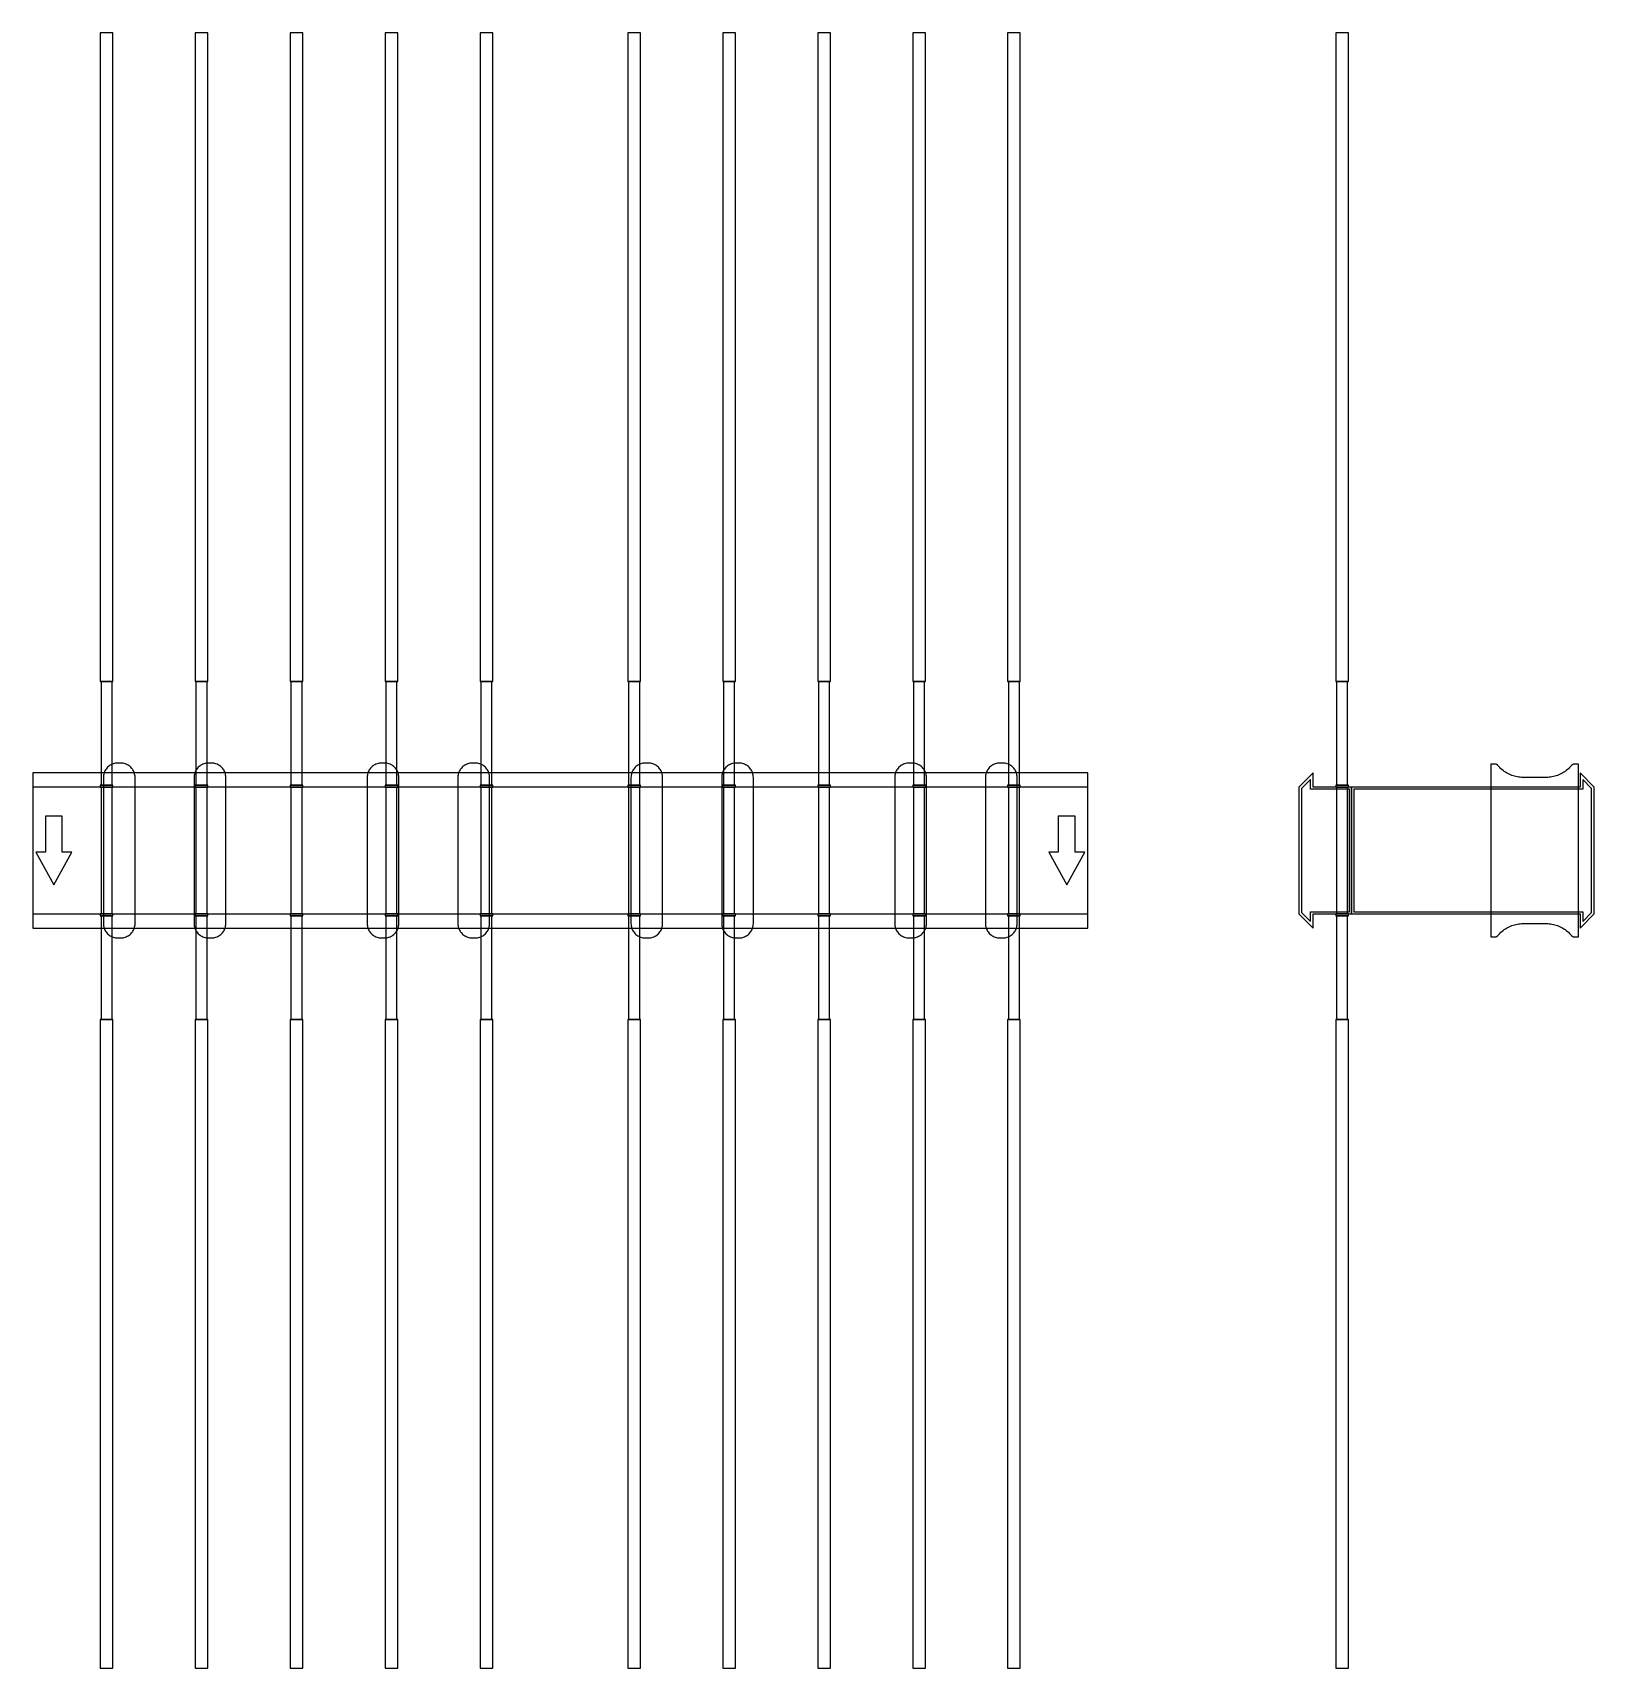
# Model space of a CAD drawing. Extents: x 0 to 1480, y -775 to 775.
import ezdxf

# ---------------------------------------------------------------- set-up
doc = ezdxf.new("R2010")
doc.units = 0
doc.layers.add('Halfen', color=7, linetype='CONTINUOUS')

msp = doc.modelspace()

# ---------------------------------------------------------------- linework, layer by layer
at = {"layer": 'Halfen', "color": 7}
for points in [[(76, 160), (76, 775), (64, 775), (64, 160)], [(166, 160), (166, 775), (154, 775), (154, 160)], [(256, 160), (256, 775), (244, 775), (244, 160)], [(346, 160), (346, 775), (334, 775), (334, 160)], [(436, 160), (436, 775), (424, 775), (424, 160)], [(576, 160), (576, 775), (564, 775), (564, 160)], [(666, 160), (666, 775), (654, 775), (654, 160)], [(756, 160), (756, 775), (744, 775), (744, 160)], [(846, 160), (846, 775), (834, 775), (834, 160)], [(936, 160), (936, 775), (924, 775), (924, 160)], [(1247, 160), (1247, 775), (1235, 775), (1235, 160)], [(75.25, 62), (75.25, 160), (64.75, 160), (64.75, 62)], [(165.25, 62), (165.25, 160), (154.75, 160), (154.75, 62)], [(255.25, 62), (255.25, 160), (244.75, 160), (244.75, 62)], [(345.25, 62), (345.25, 160), (334.75, 160), (334.75, 62)], [(435.25, 62), (435.25, 160), (424.75, 160), (424.75, 62)], [(575.25, 62), (575.25, 160), (564.75, 160), (564.75, 62)], [(665.25, 62), (665.25, 160), (654.75, 160), (654.75, 62)], [(755.25, 62), (755.25, 160), (744.75, 160), (744.75, 62)], [(845.25, 62), (845.25, 160), (834.75, 160), (834.75, 62)], [(935.25, 62), (935.25, 160), (924.75, 160), (924.75, 62)], [(1246.25, 62), (1246.25, 160), (1235.75, 160), (1235.75, 62)], [(97, -69.3), (97, -56.8), (97, 69.3), (96.958, 70.359), (96.834, 71.412), (96.627, 72.452), (96.339, 73.472), (95.972, 74.466), (95.529, 75.429), (95.011, 76.354), (94.422, 77.235), (93.765, 78.068), (93.046, 78.846), (92.268, 79.565), (91.435, 80.222), (90.554, 80.811), (89.629, 81.329), (88.666, 81.772), (87.672, 82.139), (86.652, 82.427), (85.612, 82.634), (84.559, 82.758), (83.5, 82.8), (80.5, 82.8), (79.441, 82.758), (78.388, 82.634), (77.348, 82.427), (76.328, 82.139), (75.334, 81.772), (74.371, 81.329), (73.446, 80.811), (72.565, 80.222), (71.732, 79.565), (70.954, 78.846), (70.235, 78.068), (69.578, 77.235), (68.989, 76.354), (68.471, 75.429), (68.028, 74.466), (67.661, 73.472), (67.373, 72.452), (67.166, 71.412), (67.042, 70.359), (67, 69.3), (67, -56.8), (67, -69.3), (67.042, -70.359), (67.166, -71.412), (67.373, -72.452), (67.661, -73.472), (68.028, -74.466), (68.471, -75.429), (68.989, -76.354), (69.578, -77.235), (70.235, -78.068), (70.954, -78.846), (71.732, -79.565), (72.565, -80.222), (73.446, -80.811), (74.371, -81.329), (75.334, -81.772), (76.328, -82.139), (77.348, -82.427), (78.388, -82.634), (79.441, -82.758), (80.5, -82.8), (83.5, -82.8), (84.559, -82.758), (85.612, -82.634), (86.652, -82.427), (87.672, -82.139), (88.666, -81.772), (89.629, -81.329), (90.554, -80.811), (91.435, -80.222), (92.268, -79.565), (93.046, -78.846), (93.765, -78.068), (94.422, -77.235), (95.011, -76.354), (95.529, -75.429), (95.972, -74.466), (96.339, -73.472), (96.627, -72.452), (96.834, -71.412), (96.958, -70.359), (97, -69.3)], [(183, -69.3), (183, -56.8), (183, 69.3), (182.958, 70.359), (182.834, 71.412), (182.627, 72.452), (182.339, 73.472), (181.972, 74.466), (181.529, 75.429), (181.011, 76.354), (180.422, 77.235), (179.765, 78.068), (179.046, 78.846), (178.268, 79.565), (177.435, 80.222), (176.554, 80.811), (175.629, 81.329), (174.666, 81.772), (173.672, 82.139), (172.652, 82.427), (171.612, 82.634), (170.559, 82.758), (169.5, 82.8), (166.5, 82.8), (165.441, 82.758), (164.388, 82.634), (163.348, 82.427), (162.328, 82.139), (161.334, 81.772), (160.371, 81.329), (159.446, 80.811), (158.565, 80.222), (157.732, 79.565), (156.954, 78.846), (156.235, 78.068), (155.578, 77.235), (154.989, 76.354), (154.471, 75.429), (154.028, 74.466), (153.661, 73.472), (153.373, 72.452), (153.166, 71.412), (153.042, 70.359), (153, 69.3), (153, -56.8), (153, -69.3), (153.042, -70.359), (153.166, -71.412), (153.373, -72.452), (153.661, -73.472), (154.028, -74.466), (154.471, -75.429), (154.989, -76.354), (155.578, -77.235), (156.235, -78.068), (156.954, -78.846), (157.732, -79.565), (158.565, -80.222), (159.446, -80.811), (160.371, -81.329), (161.334, -81.772), (162.328, -82.139), (163.348, -82.427), (164.388, -82.634), (165.441, -82.758), (166.5, -82.8), (169.5, -82.8), (170.559, -82.758), (171.612, -82.634), (172.652, -82.427), (173.672, -82.139), (174.666, -81.772), (175.629, -81.329), (176.554, -80.811), (177.435, -80.222), (178.268, -79.565), (179.046, -78.846), (179.765, -78.068), (180.422, -77.235), (181.011, -76.354), (181.529, -75.429), (181.972, -74.466), (182.339, -73.472), (182.627, -72.452), (182.834, -71.412), (182.958, -70.359), (183, -69.3)], [(347, -69.3), (347, -56.8), (347, 69.3), (346.958, 70.359), (346.834, 71.412), (346.627, 72.452), (346.339, 73.472), (345.972, 74.466), (345.529, 75.429), (345.011, 76.354), (344.422, 77.235), (343.765, 78.068), (343.046, 78.846), (342.268, 79.565), (341.435, 80.222), (340.554, 80.811), (339.629, 81.329), (338.666, 81.772), (337.672, 82.139), (336.652, 82.427), (335.612, 82.634), (334.559, 82.758), (333.5, 82.8), (330.5, 82.8), (329.441, 82.758), (328.388, 82.634), (327.348, 82.427), (326.328, 82.139), (325.334, 81.772), (324.371, 81.329), (323.446, 80.811), (322.565, 80.222), (321.732, 79.565), (320.954, 78.846), (320.235, 78.068), (319.578, 77.235), (318.989, 76.354), (318.471, 75.429), (318.028, 74.466), (317.661, 73.472), (317.373, 72.452), (317.166, 71.412), (317.042, 70.359), (317, 69.3), (317, -56.8), (317, -69.3), (317.042, -70.359), (317.166, -71.412), (317.373, -72.452), (317.661, -73.472), (318.028, -74.466), (318.471, -75.429), (318.989, -76.354), (319.578, -77.235), (320.235, -78.068), (320.954, -78.846), (321.732, -79.565), (322.565, -80.222), (323.446, -80.811), (324.371, -81.329), (325.334, -81.772), (326.328, -82.139), (327.348, -82.427), (328.388, -82.634), (329.441, -82.758), (330.5, -82.8), (333.5, -82.8), (334.559, -82.758), (335.612, -82.634), (336.652, -82.427), (337.672, -82.139), (338.666, -81.772), (339.629, -81.329), (340.554, -80.811), (341.435, -80.222), (342.268, -79.565), (343.046, -78.846), (343.765, -78.068), (344.422, -77.235), (345.011, -76.354), (345.529, -75.429), (345.972, -74.466), (346.339, -73.472), (346.627, -72.452), (346.834, -71.412), (346.958, -70.359), (347, -69.3)], [(433, -69.3), (433, -56.8), (433, 69.3), (432.958, 70.359), (432.834, 71.412), (432.627, 72.452), (432.339, 73.472), (431.972, 74.466), (431.529, 75.429), (431.011, 76.354), (430.422, 77.235), (429.765, 78.068), (429.046, 78.846), (428.268, 79.565), (427.435, 80.222), (426.554, 80.811), (425.629, 81.329), (424.666, 81.772), (423.672, 82.139), (422.652, 82.427), (421.612, 82.634), (420.559, 82.758), (419.5, 82.8), (416.5, 82.8), (415.441, 82.758), (414.388, 82.634), (413.348, 82.427), (412.328, 82.139), (411.334, 81.772), (410.371, 81.329), (409.446, 80.811), (408.565, 80.222), (407.732, 79.565), (406.954, 78.846), (406.235, 78.068), (405.578, 77.235), (404.989, 76.354), (404.471, 75.429), (404.028, 74.466), (403.661, 73.472), (403.373, 72.452), (403.166, 71.412), (403.042, 70.359), (403, 69.3), (403, -56.8), (403, -69.3), (403.042, -70.359), (403.166, -71.412), (403.373, -72.452), (403.661, -73.472), (404.028, -74.466), (404.471, -75.429), (404.989, -76.354), (405.578, -77.235), (406.235, -78.068), (406.954, -78.846), (407.732, -79.565), (408.565, -80.222), (409.446, -80.811), (410.371, -81.329), (411.334, -81.772), (412.328, -82.139), (413.348, -82.427), (414.388, -82.634), (415.441, -82.758), (416.5, -82.8), (419.5, -82.8), (420.559, -82.758), (421.612, -82.634), (422.652, -82.427), (423.672, -82.139), (424.666, -81.772), (425.629, -81.329), (426.554, -80.811), (427.435, -80.222), (428.268, -79.565), (429.046, -78.846), (429.765, -78.068), (430.422, -77.235), (431.011, -76.354), (431.529, -75.429), (431.972, -74.466), (432.339, -73.472), (432.627, -72.452), (432.834, -71.412), (432.958, -70.359), (433, -69.3)], [(597, -69.3), (597, -56.8), (597, 69.3), (596.958, 70.359), (596.834, 71.412), (596.627, 72.452), (596.339, 73.472), (595.972, 74.466), (595.529, 75.429), (595.011, 76.354), (594.422, 77.235), (593.765, 78.068), (593.046, 78.846), (592.268, 79.565), (591.435, 80.222), (590.554, 80.811), (589.629, 81.329), (588.666, 81.772), (587.672, 82.139), (586.652, 82.427), (585.612, 82.634), (584.559, 82.758), (583.5, 82.8), (580.5, 82.8), (579.441, 82.758), (578.388, 82.634), (577.348, 82.427), (576.328, 82.139), (575.334, 81.772), (574.371, 81.329), (573.446, 80.811), (572.565, 80.222), (571.732, 79.565), (570.954, 78.846), (570.235, 78.068), (569.578, 77.235), (568.989, 76.354), (568.471, 75.429), (568.028, 74.466), (567.661, 73.472), (567.373, 72.452), (567.166, 71.412), (567.042, 70.359), (567, 69.3), (567, -56.8), (567, -69.3), (567.042, -70.359), (567.166, -71.412), (567.373, -72.452), (567.661, -73.472), (568.028, -74.466), (568.471, -75.429), (568.989, -76.354), (569.578, -77.235), (570.235, -78.068), (570.954, -78.846), (571.732, -79.565), (572.565, -80.222), (573.446, -80.811), (574.371, -81.329), (575.334, -81.772), (576.328, -82.139), (577.348, -82.427), (578.388, -82.634), (579.441, -82.758), (580.5, -82.8), (583.5, -82.8), (584.559, -82.758), (585.612, -82.634), (586.652, -82.427), (587.672, -82.139), (588.666, -81.772), (589.629, -81.329), (590.554, -80.811), (591.435, -80.222), (592.268, -79.565), (593.046, -78.846), (593.765, -78.068), (594.422, -77.235), (595.011, -76.354), (595.529, -75.429), (595.972, -74.466), (596.339, -73.472), (596.627, -72.452), (596.834, -71.412), (596.958, -70.359), (597, -69.3)], [(683, -69.3), (683, -56.8), (683, 69.3), (682.958, 70.359), (682.834, 71.412), (682.627, 72.452), (682.339, 73.472), (681.972, 74.466), (681.529, 75.429), (681.011, 76.354), (680.422, 77.235), (679.765, 78.068), (679.046, 78.846), (678.268, 79.565), (677.435, 80.222), (676.554, 80.811), (675.629, 81.329), (674.666, 81.772), (673.672, 82.139), (672.652, 82.427), (671.612, 82.634), (670.559, 82.758), (669.5, 82.8), (666.5, 82.8), (665.441, 82.758), (664.388, 82.634), (663.348, 82.427), (662.328, 82.139), (661.334, 81.772), (660.371, 81.329), (659.446, 80.811), (658.565, 80.222), (657.732, 79.565), (656.954, 78.846), (656.235, 78.068), (655.578, 77.235), (654.989, 76.354), (654.471, 75.429), (654.028, 74.466), (653.661, 73.472), (653.373, 72.452), (653.166, 71.412), (653.042, 70.359), (653, 69.3), (653, -56.8), (653, -69.3), (653.042, -70.359), (653.166, -71.412), (653.373, -72.452), (653.661, -73.472), (654.028, -74.466), (654.471, -75.429), (654.989, -76.354), (655.578, -77.235), (656.235, -78.068), (656.954, -78.846), (657.732, -79.565), (658.565, -80.222), (659.446, -80.811), (660.371, -81.329), (661.334, -81.772), (662.328, -82.139), (663.348, -82.427), (664.388, -82.634), (665.441, -82.758), (666.5, -82.8), (669.5, -82.8), (670.559, -82.758), (671.612, -82.634), (672.652, -82.427), (673.672, -82.139), (674.666, -81.772), (675.629, -81.329), (676.554, -80.811), (677.435, -80.222), (678.268, -79.565), (679.046, -78.846), (679.765, -78.068), (680.422, -77.235), (681.011, -76.354), (681.529, -75.429), (681.972, -74.466), (682.339, -73.472), (682.627, -72.452), (682.834, -71.412), (682.958, -70.359), (683, -69.3)], [(847, -69.3), (847, -56.8), (847, 69.3), (846.958, 70.359), (846.834, 71.412), (846.627, 72.452), (846.339, 73.472), (845.972, 74.466), (845.529, 75.429), (845.011, 76.354), (844.422, 77.235), (843.765, 78.068), (843.046, 78.846), (842.268, 79.565), (841.435, 80.222), (840.554, 80.811), (839.629, 81.329), (838.666, 81.772), (837.672, 82.139), (836.652, 82.427), (835.612, 82.634), (834.559, 82.758), (833.5, 82.8), (830.5, 82.8), (829.441, 82.758), (828.388, 82.634), (827.348, 82.427), (826.328, 82.139), (825.334, 81.772), (824.371, 81.329), (823.446, 80.811), (822.565, 80.222), (821.732, 79.565), (820.954, 78.846), (820.235, 78.068), (819.578, 77.235), (818.989, 76.354), (818.471, 75.429), (818.028, 74.466), (817.661, 73.472), (817.373, 72.452), (817.166, 71.412), (817.042, 70.359), (817, 69.3), (817, -56.8), (817, -69.3), (817.042, -70.359), (817.166, -71.412), (817.373, -72.452), (817.661, -73.472), (818.028, -74.466), (818.471, -75.429), (818.989, -76.354), (819.578, -77.235), (820.235, -78.068), (820.954, -78.846), (821.732, -79.565), (822.565, -80.222), (823.446, -80.811), (824.371, -81.329), (825.334, -81.772), (826.328, -82.139), (827.348, -82.427), (828.388, -82.634), (829.441, -82.758), (830.5, -82.8), (833.5, -82.8), (834.559, -82.758), (835.612, -82.634), (836.652, -82.427), (837.672, -82.139), (838.666, -81.772), (839.629, -81.329), (840.554, -80.811), (841.435, -80.222), (842.268, -79.565), (843.046, -78.846), (843.765, -78.068), (844.422, -77.235), (845.011, -76.354), (845.529, -75.429), (845.972, -74.466), (846.339, -73.472), (846.627, -72.452), (846.834, -71.412), (846.958, -70.359), (847, -69.3)], [(933, -69.3), (933, -56.8), (933, 69.3), (932.958, 70.359), (932.834, 71.412), (932.627, 72.452), (932.339, 73.472), (931.972, 74.466), (931.529, 75.429), (931.011, 76.354), (930.422, 77.235), (929.765, 78.068), (929.046, 78.846), (928.268, 79.565), (927.435, 80.222), (926.554, 80.811), (925.629, 81.329), (924.666, 81.772), (923.672, 82.139), (922.652, 82.427), (921.612, 82.634), (920.559, 82.758), (919.5, 82.8), (916.5, 82.8), (915.441, 82.758), (914.388, 82.634), (913.348, 82.427), (912.328, 82.139), (911.334, 81.772), (910.371, 81.329), (909.446, 80.811), (908.565, 80.222), (907.732, 79.565), (906.954, 78.846), (906.235, 78.068), (905.578, 77.235), (904.989, 76.354), (904.471, 75.429), (904.028, 74.466), (903.661, 73.472), (903.373, 72.452), (903.166, 71.412), (903.042, 70.359), (903, 69.3), (903, -56.8), (903, -69.3), (903.042, -70.359), (903.166, -71.412), (903.373, -72.452), (903.661, -73.472), (904.028, -74.466), (904.471, -75.429), (904.989, -76.354), (905.578, -77.235), (906.235, -78.068), (906.954, -78.846), (907.732, -79.565), (908.565, -80.222), (909.446, -80.811), (910.371, -81.329), (911.334, -81.772), (912.328, -82.139), (913.348, -82.427), (914.388, -82.634), (915.441, -82.758), (916.5, -82.8), (919.5, -82.8), (920.559, -82.758), (921.612, -82.634), (922.652, -82.427), (923.672, -82.139), (924.666, -81.772), (925.629, -81.329), (926.554, -80.811), (927.435, -80.222), (928.268, -79.565), (929.046, -78.846), (929.765, -78.068), (930.422, -77.235), (931.011, -76.354), (931.529, -75.429), (931.972, -74.466), (932.339, -73.472), (932.627, -72.452), (932.834, -71.412), (932.958, -70.359), (933, -69.3)], [(1465, -81.8), (1465, 81.8), (1461, 81.8), (1460.846, 81.797), (1460.691, 81.786), (1460.538, 81.769), (1460.385, 81.746), (1460.234, 81.715), (1460.084, 81.678), (1459.936, 81.634), (1459.789, 81.584), (1459.646, 81.527), (1459.505, 81.464), (1459.366, 81.395), (1459.231, 81.32), (1459.1, 81.239), (1458.972, 81.153), (1458.848, 81.06), (1458.728, 80.963), (1458.613, 80.86), (1458.502, 80.752), (1458.397, 80.639), (1458.296, 80.522), (1457.41, 79.491), (1456.479, 78.5), (1455.505, 77.551), (1454.491, 76.646), (1453.437, 75.787), (1452.347, 74.975), (1451.222, 74.211), (1450.064, 73.499), (1448.876, 72.838), (1447.66, 72.23), (1446.418, 71.676), (1445.153, 71.178), (1443.867, 70.736), (1442.563, 70.351), (1441.243, 70.024), (1439.911, 69.756), (1438.567, 69.547), (1437.216, 69.397), (1435.859, 69.307), (1434.5, 69.277), (1412.5, 69.277), (1411.141, 69.307), (1409.784, 69.397), (1408.433, 69.547), (1407.089, 69.756), (1405.757, 70.024), (1404.437, 70.351), (1403.133, 70.736), (1401.847, 71.178), (1400.582, 71.676), (1399.34, 72.23), (1398.124, 72.838), (1396.936, 73.499), (1395.778, 74.211), (1394.653, 74.975), (1393.563, 75.787), (1392.509, 76.646), (1391.495, 77.551), (1390.521, 78.5), (1389.59, 79.491), (1388.704, 80.522), (1388.603, 80.639), (1388.498, 80.752), (1388.387, 80.86), (1388.272, 80.963), (1388.152, 81.06), (1388.028, 81.153), (1387.9, 81.239), (1387.769, 81.32), (1387.634, 81.395), (1387.495, 81.464), (1387.354, 81.527), (1387.211, 81.584), (1387.064, 81.634), (1386.916, 81.678), (1386.766, 81.715), (1386.615, 81.746), (1386.462, 81.769), (1386.309, 81.786), (1386.154, 81.797), (1386, 81.8), (1382, 81.8), (1382, -81.8), (1386, -81.8), (1386.154, -81.797), (1386.309, -81.786), (1386.462, -81.769), (1386.615, -81.746), (1386.766, -81.715), (1386.916, -81.678), (1387.064, -81.634), (1387.211, -81.584), (1387.354, -81.527), (1387.495, -81.464), (1387.634, -81.395), (1387.769, -81.32), (1387.9, -81.239), (1388.028, -81.153), (1388.152, -81.06), (1388.272, -80.963), (1388.387, -80.86), (1388.498, -80.752), (1388.603, -80.639), (1388.704, -80.522), (1389.59, -79.491), (1390.521, -78.5), (1391.495, -77.551), (1392.509, -76.646), (1393.563, -75.787), (1394.653, -74.975), (1395.778, -74.211), (1396.936, -73.499), (1398.124, -72.838), (1399.34, -72.23), (1400.582, -71.676), (1401.847, -71.178), (1403.133, -70.736), (1404.437, -70.351), (1405.757, -70.024), (1407.089, -69.756), (1408.433, -69.547), (1409.784, -69.397), (1411.141, -69.307), (1412.5, -69.277), (1434.5, -69.277), (1435.859, -69.307), (1437.216, -69.397), (1438.567, -69.547), (1439.911, -69.756), (1441.243, -70.024), (1442.563, -70.351), (1443.867, -70.736), (1445.153, -71.178), (1446.418, -71.676), (1447.66, -72.23), (1448.876, -72.838), (1450.064, -73.499), (1451.222, -74.211), (1452.347, -74.975), (1453.437, -75.787), (1454.491, -76.646), (1455.505, -77.551), (1456.479, -78.5), (1457.41, -79.491), (1458.296, -80.522), (1458.397, -80.639), (1458.502, -80.752), (1458.613, -80.86), (1458.728, -80.963), (1458.848, -81.06), (1458.972, -81.153), (1459.1, -81.239), (1459.231, -81.32), (1459.366, -81.395), (1459.505, -81.464), (1459.646, -81.527), (1459.789, -81.584), (1459.936, -81.634), (1460.084, -81.678), (1460.234, -81.715), (1460.385, -81.746), (1460.538, -81.769), (1460.691, -81.786), (1460.846, -81.797), (1461, -81.8)], [(0, -73.5), (1000, -73.5), (1000, 73.5), (0, 73.5)], [(76, 60), (76, 62), (64, 62), (64, 60)], [(166, 60), (166, 62), (154, 62), (154, 60)], [(256, 60), (256, 62), (244, 62), (244, 60)], [(346, 60), (346, 62), (334, 62), (334, 60)], [(436, 60), (436, 62), (424, 62), (424, 60)], [(576, 60), (576, 62), (564, 62), (564, 60)], [(666, 60), (666, 62), (654, 62), (654, 60)], [(756, 60), (756, 62), (744, 62), (744, 60)], [(846, 60), (846, 62), (834, 62), (834, 60)], [(936, 60), (936, 62), (924, 62), (924, 60)], [(1250, -60), (1250, 60), (1213.5, 60), (1213.5, 73.5), (1200, 60), (1200, -60), (1213.5, -73.5), (1213.5, -60)], [(1248, -58), (1248, 58), (1211, 58), (1211, 67.25), (1202.5, 58.75), (1202.5, -58.75), (1211, -67.25), (1211, -58)], [(1247, 60), (1247, 62), (1235, 62), (1235, 60)], [(1480, -60), (1480, 60), (1466.5, 73.5), (1466.5, 60), (1250, 60), (1250, -60), (1466.5, -60), (1466.5, -73.5)], [(1477.5, -58.75), (1477.5, 58.75), (1469, 67.25), (1469, 58), (1252, 58), (1252, -58), (1469, -58), (1469, -67.25)], [(0, -60), (1000, -60), (1000, 60), (0, 60)], [(75.25, -60), (75.25, 60), (64.75, 60), (64.75, -60)], [(165.25, -60), (165.25, 60), (154.75, 60), (154.75, -60)], [(255.25, -60), (255.25, 60), (244.75, 60), (244.75, -60)], [(345.25, -60), (345.25, 60), (334.75, 60), (334.75, -60)], [(435.25, -60), (435.25, 60), (424.75, 60), (424.75, -60)], [(575.25, -60), (575.25, 60), (564.75, 60), (564.75, -60)], [(665.25, -60), (665.25, 60), (654.75, 60), (654.75, -60)], [(755.25, -60), (755.25, 60), (744.75, 60), (744.75, -60)], [(845.25, -60), (845.25, 60), (834.75, 60), (834.75, -60)], [(935.25, -60), (935.25, 60), (924.75, 60), (924.75, -60)], [(1246.25, -60), (1246.25, 60), (1235.75, 60), (1235.75, -60)], [(20, -32.5), (37, -1.5), (28, -1.5), (28, 32.5), (12, 32.5), (12, -1.5), (3, -1.5)], [(980, -32.5), (997, -1.5), (988, -1.5), (988, 32.5), (972, 32.5), (972, -1.5), (963, -1.5)], [(76, -62), (76, -60), (64, -60), (64, -62)], [(75.25, -160), (75.25, -62), (64.75, -62), (64.75, -160)], [(166, -62), (166, -60), (154, -60), (154, -62)], [(165.25, -160), (165.25, -62), (154.75, -62), (154.75, -160)], [(256, -62), (256, -60), (244, -60), (244, -62)], [(255.25, -160), (255.25, -62), (244.75, -62), (244.75, -160)], [(346, -62), (346, -60), (334, -60), (334, -62)], [(345.25, -160), (345.25, -62), (334.75, -62), (334.75, -160)], [(436, -62), (436, -60), (424, -60), (424, -62)], [(435.25, -160), (435.25, -62), (424.75, -62), (424.75, -160)], [(576, -62), (576, -60), (564, -60), (564, -62)], [(575.25, -160), (575.25, -62), (564.75, -62), (564.75, -160)], [(666, -62), (666, -60), (654, -60), (654, -62)], [(665.25, -160), (665.25, -62), (654.75, -62), (654.75, -160)], [(756, -62), (756, -60), (744, -60), (744, -62)], [(755.25, -160), (755.25, -62), (744.75, -62), (744.75, -160)], [(846, -62), (846, -60), (834, -60), (834, -62)], [(845.25, -160), (845.25, -62), (834.75, -62), (834.75, -160)], [(936, -62), (936, -60), (924, -60), (924, -62)], [(935.25, -160), (935.25, -62), (924.75, -62), (924.75, -160)], [(1247, -62), (1247, -60), (1235, -60), (1235, -62)], [(1246.25, -160), (1246.25, -62), (1235.75, -62), (1235.75, -160)], [(76, -775), (76, -160), (64, -160), (64, -775)], [(166, -775), (166, -160), (154, -160), (154, -775)], [(256, -775), (256, -160), (244, -160), (244, -775)], [(346, -775), (346, -160), (334, -160), (334, -775)], [(436, -775), (436, -160), (424, -160), (424, -775)], [(576, -775), (576, -160), (564, -160), (564, -775)], [(666, -775), (666, -160), (654, -160), (654, -775)], [(756, -775), (756, -160), (744, -160), (744, -775)], [(846, -775), (846, -160), (834, -160), (834, -775)], [(936, -775), (936, -160), (924, -160), (924, -775)], [(1247, -775), (1247, -160), (1235, -160), (1235, -775)]]:
    msp.add_lwpolyline(points, close=True, dxfattribs=at)

doc.saveas('drawing.dxf')
